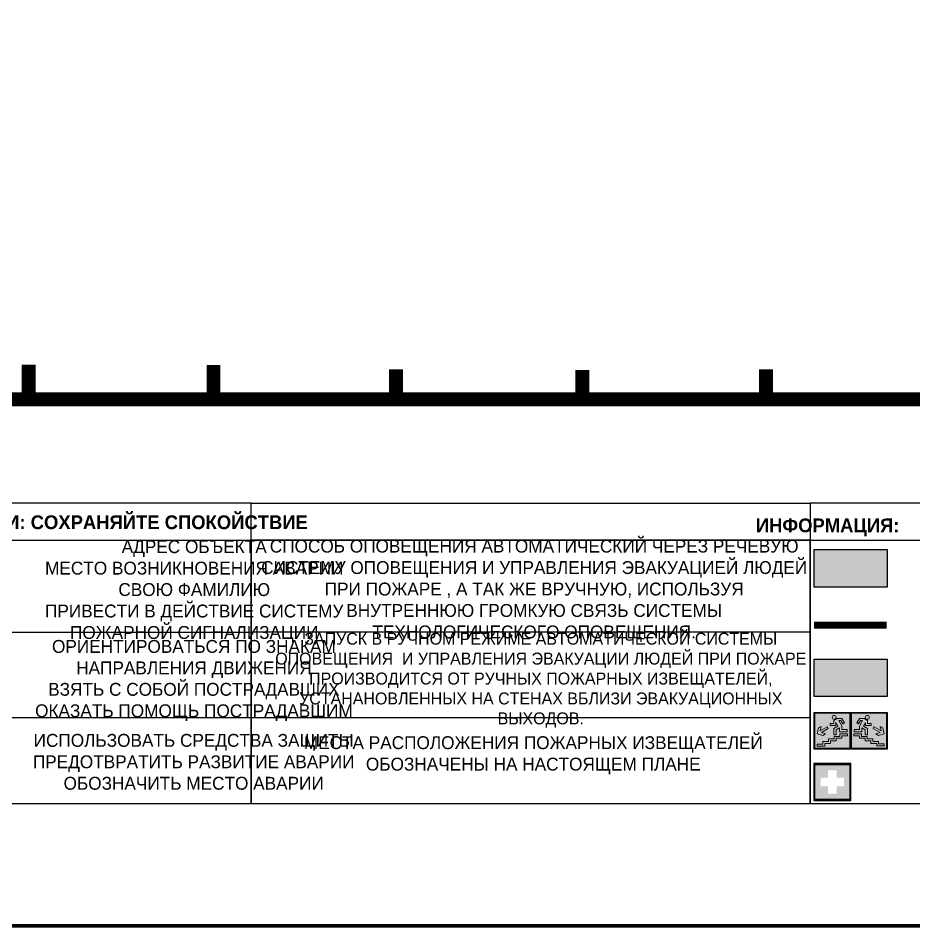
# Model space of a CAD drawing. Header units: millimetres. Extents: x 13810 to 67229, y 12374 to 21950.
# Drawn here: x 35170.6 to 35365.6, y 20273 to 20470.5 of the extents above; entities that cross this region are included whole.
import ezdxf

# ---------------------------------------------------------------- set-up
doc = ezdxf.new("R2010")
doc.units = ezdxf.units.MM
doc.layers.add('План_Штампы', color=7, linetype='Continuous')
doc.styles.add('обычный', font='arial.ttf')

# ---------------------------------------------------------------- blocks, each defined once
blk = doc.blocks.new('A$C7B4425F7')
at = {"true_color": 0xffffff}
blk.add_hatch(color=7, dxfattribs=at).paths.add_polyline_path([(0, 0), (-16, 0), (-16, -8), (0, -8)])
h = blk.add_hatch(color=126)
h.paths.add_polyline_path([(-0.2, -0.2), (-15.8, -0.2), (-15.8, -7.8), (-0.2, -7.8)])
h.paths.add_polyline_path([(-11.76, -2.03), (-11.76, -3.66), (-11.17, -3.66, -0.568275), (-11.17, -6.18), (-12.58, -6.18), (-12.58, -2.03)], flags=16)
h.paths.add_polyline_path([(-13.33, -4.12, -0.495768), (-13.59, -6.18), (-15.03, -6.18), (-15.03, -2.03), (-13.59, -2.03, -0.487973)], flags=16)
h.paths.add_polyline_path([(-10.25, -2.03), (-9.48, -2.03), (-9.48, -6.18), (-10.25, -6.18)], flags=16)
h.paths.add_polyline_path([(-13.84, -3.69), (-14.24, -3.69), (-14.24, -3.03), (-13.9, -3.03, -0.692621)], flags=0)
h.paths.add_polyline_path([(-9.15, -2.03), (-8.4, -2.03), (-8.04, -3.07), (-7.68, -2.03), (-6.93, -2.03), (-7.64, -4.1), (-6.93, -6.18), (-7.68, -6.18), (-8.04, -5.14), (-8.4, -6.18), (-9.15, -6.18), (-8.44, -4.1)], flags=16)
h.paths.add_polyline_path([(-11.76, -4.46), (-11.42, -4.46, -0.692621), (-11.36, -5.12), (-11.76, -5.12)], flags=0)
h.paths.add_polyline_path([(-13.9, -5.2), (-14.24, -5.2), (-14.24, -4.55), (-13.84, -4.55, -0.708038)], flags=0)
edge = h.paths.add_edge_path(flags=16)
edge.add_ellipse((-5.51, -4.08), major_axis=(0, 2.05), ratio=0.586184, start_angle=0, end_angle=360)
edge = h.paths.add_edge_path(flags=0)
edge.add_ellipse((-5.51, -4.08), major_axis=(0, 1.14), ratio=0.454828, start_angle=0, end_angle=360)
h.paths.add_polyline_path([(-4.13, -4.96, 0.377264), (-3.48, -4.52, 0.0555), (-3.16, -2.03), (-1.66, -2.03), (-1.66, -4.96), (-0.96, -4.96), (-0.96, -7.01), (-1.75, -7.01), (-1.75, -6.18), (-3.3, -6.18), (-3.3, -7.02), (-4.13, -7.02)], flags=16)
h.paths.add_polyline_path([(-2.73, -2.91), (-2.28, -2.91), (-2.28, -4.96), (-3.05, -4.96, 0.079136)], flags=0)
at = {"color": 126}
blk.add_lwpolyline([(-16, -8), (0, -8), (0, 0), (-16, 0)], close=True, dxfattribs=at)
blk = doc.blocks.new('A$C18900ED3')
h = blk.add_hatch(color=126)
h.paths.add_polyline_path([(-0.18, -0.18), (-7.02, -0.18), (-7.02, -7.02), (-0.18, -7.02)])
h.paths.add_polyline_path([(-5.89, -4.46), (-5.89, -2.77), (-4.46, -2.77), (-4.46, -1.31), (-2.77, -1.31), (-2.77, -2.77), (-1.33, -2.77), (-1.33, -4.46), (-2.77, -4.46), (-2.77, -5.89), (-4.46, -5.89), (-4.46, -4.46)], flags=16)
at = {"color": 126}
for p, q in [((-7.2, 0), (-7.2, -7.2)), ((0, 0), (-7.2, 0)), ((0, -7.2), (0, 0)), ((-7.02, -7.02), (-7.02, -0.18)), ((-7.02, -0.18), (-0.18, -0.18)), ((-0.18, -0.18), (-0.18, -7.02)), ((-0.18, -7.02), (-7.02, -7.02)), ((-7.2, -7.2), (0, -7.2))]:
    blk.add_line(p, q, dxfattribs=at)
blk = doc.blocks.new('вниз 3')
at = {"lineweight": 0, "true_color": 0xffffff}
h = blk.add_hatch(color=7, dxfattribs=at)
h.dxf.hatch_style = 1
h.paths.add_polyline_path([(40997.5, -4475.69), (40997.25, -4475.28), (40995.76, -4476.15), (40995.97, -4475.23), (40995.39, -4475.56), (40995.05, -4476.83), (40996.33, -4477.17), (40996.91, -4476.83), (40996, -4476.55)], flags=0)
h.paths.add_polyline_path([(40999.81, -4473.95), (41000.22, -4473.95), (41000.64, -4474.67), (41001.03, -4474.43), (41000.46, -4473.49), (41000.42, -4473.49), (40999.43, -4473.49), (40998.68, -4473.92), (40998.68, -4474.57), (40997.88, -4474.57), (40997.88, -4475), (40999.14, -4475), (40999.14, -4474.43), (40999.14, -4474.38), (40999.59, -4475.15), (40998.72, -4475.67), (40998.72, -4477.06), (40999.24, -4477.06), (40999.24, -4475.96), (40999.95, -4475.56), (40999.95, -4476.43), (41001.61, -4476.43), (41001.61, -4475.88), (41000.47, -4475.88), (41000.47, -4475.12)], flags=0)
h.paths.add_polyline_path([(40999.2, -4473.24, 1), (40998.35, -4473.24, 1)], flags=0)
h.paths.add_polyline_path([(41000.46, -4477.26), (41001.69, -4477.26), (41001.69, -4476.84), (41000.03, -4476.84), (41000.03, -4477.39), (40998.78, -4477.39), (40998.78, -4477.95), (40997.53, -4477.95), (40997.53, -4478.5), (40996.29, -4478.5), (40996.29, -4479.06), (40995.05, -4479.06), (40995.05, -4479.48), (40995.29, -4479.48), (40996.72, -4479.48), (40996.72, -4478.92), (40997.97, -4478.92), (40997.97, -4478.36), (40999.2, -4478.36), (40999.2, -4477.81), (41000.46, -4477.81)], flags=0)
h.paths.add_polyline_path([(41002.37, -4472.17), (40994.37, -4472.17), (40994.37, -4480.17), (41002.37, -4480.17)])
h.paths.add_polyline_path([(41002.16, -4479.96), (40994.57, -4479.96), (40994.57, -4472.37), (41002.16, -4472.37)], flags=16)
h.paths.add_polyline_path([(41001.61, -4475.88), (41001.61, -4476.43), (40999.95, -4476.43), (40999.95, -4475.56), (40999.24, -4475.96), (40999.24, -4477.06), (40998.72, -4477.06), (40998.72, -4475.67), (40999.59, -4475.15), (40999.14, -4474.38), (40999.14, -4474.43), (40999.14, -4475), (40997.88, -4475), (40997.88, -4474.57), (40998.68, -4474.57), (40998.68, -4473.92), (40999.43, -4473.49), (41000.42, -4473.49), (41000.46, -4473.49), (41001.03, -4474.43), (41000.64, -4474.67), (41000.22, -4473.95), (40999.81, -4473.95), (41000.47, -4475.12), (41000.47, -4475.88)], flags=0)
h.paths.add_polyline_path([(41001.69, -4476.84), (41001.69, -4477.26), (41000.46, -4477.26), (41000.46, -4477.81), (40999.2, -4477.81), (40999.2, -4478.36), (40997.97, -4478.36), (40997.97, -4478.92), (40996.72, -4478.92), (40996.72, -4479.48), (40995.05, -4479.48), (40995.05, -4479.06), (40996.29, -4479.06), (40996.29, -4478.5), (40997.53, -4478.5), (40997.53, -4477.95), (40998.78, -4477.95), (40998.78, -4477.39), (41000.03, -4477.39), (41000.03, -4476.84)], flags=0)
h.paths.add_polyline_path([(40998.35, -4473.24, -1), (40999.2, -4473.24, -1)], flags=0)
h.paths.add_polyline_path([(40997.5, -4475.69), (40996, -4476.55), (40996.91, -4476.83), (40996.33, -4477.17), (40995.05, -4476.83), (40995.39, -4475.56), (40995.97, -4475.23), (40995.76, -4476.15), (40997.25, -4475.28)], flags=0)
at = {"lineweight": 0}
h = blk.add_hatch(color=126, dxfattribs=at)
h.dxf.hatch_style = 1
h.paths.add_polyline_path([(41002.16, -4472.37), (40994.57, -4472.37), (40994.57, -4479.96), (41002.16, -4479.96)])
h.paths.add_polyline_path([(40995.97, -4475.23), (40995.76, -4476.15), (40997.25, -4475.28), (40997.5, -4475.69), (40996, -4476.55), (40996.91, -4476.83), (40996.33, -4477.17), (40995.05, -4476.83), (40995.39, -4475.56)], flags=16)
h.paths.add_polyline_path([(40997.88, -4474.57), (40998.68, -4474.57), (40998.68, -4473.92), (40999.43, -4473.49), (41000.42, -4473.49), (41000.46, -4473.49), (41001.03, -4474.43), (41000.64, -4474.67), (41000.22, -4473.95), (40999.81, -4473.95), (41000.47, -4475.12), (41000.47, -4475.88), (41001.61, -4475.88), (41001.61, -4476.43), (40999.95, -4476.43), (40999.95, -4475.56), (40999.24, -4475.96), (40999.24, -4477.06), (40998.72, -4477.06), (40998.72, -4475.67), (40999.59, -4475.15), (40999.14, -4474.38), (40999.14, -4474.43), (40999.14, -4475), (40997.88, -4475)], flags=16)
h.paths.add_polyline_path([(40998.35, -4473.24, -1), (40999.2, -4473.24, -1)], flags=16)
h.paths.add_polyline_path([(40997.53, -4477.95), (40998.78, -4477.95), (40998.78, -4477.39), (41000.03, -4477.39), (41000.03, -4476.84), (41001.69, -4476.84), (41001.69, -4477.26), (41000.46, -4477.26), (41000.46, -4477.81), (40999.2, -4477.81), (40999.2, -4478.36), (40997.97, -4478.36), (40997.97, -4478.92), (40996.72, -4478.92), (40996.72, -4479.48), (40995.05, -4479.48), (40995.05, -4479.06), (40996.29, -4479.06), (40996.29, -4478.5), (40997.53, -4478.5)], flags=16)
at = {"lineweight": 0, "true_color": 0xffffff}
h = blk.add_hatch(color=7, dxfattribs=at)
h.dxf.hatch_style = 1
h.paths.add_polyline_path([(40999.2, -4473.24, 1), (40998.35, -4473.24, 1)])
h.paths.add_polyline_path([(40999.81, -4473.95), (41000.22, -4473.95), (41000.64, -4474.67), (41001.03, -4474.43), (41000.46, -4473.49), (41000.42, -4473.49), (40999.43, -4473.49), (40998.68, -4473.92), (40998.68, -4474.57), (40997.88, -4474.57), (40997.88, -4475), (40999.14, -4475), (40999.14, -4474.43), (40999.14, -4474.38), (40999.59, -4475.15), (40998.72, -4475.67), (40998.72, -4477.06), (40999.24, -4477.06), (40999.24, -4475.96), (40999.95, -4475.56), (40999.95, -4476.43), (41001.61, -4476.43), (41001.61, -4475.88), (41000.47, -4475.88), (41000.47, -4475.12)])
h.paths.add_polyline_path([(40999.2, -4477.81), (41000.46, -4477.81), (41000.46, -4477.26), (41001.69, -4477.26), (41001.69, -4476.84), (41000.03, -4476.84), (41000.03, -4477.39), (40998.78, -4477.39), (40998.78, -4477.95), (40997.53, -4477.95), (40997.53, -4478.5), (40996.29, -4478.5), (40996.29, -4479.06), (40995.05, -4479.06), (40995.05, -4479.48), (40995.29, -4479.48), (40996.72, -4479.48), (40996.72, -4478.92), (40997.97, -4478.92), (40997.97, -4478.36), (40999.2, -4478.36)])
h.paths.add_polyline_path([(40997.5, -4475.69), (40997.25, -4475.28), (40995.76, -4476.15), (40995.97, -4475.23), (40995.39, -4475.56), (40995.05, -4476.83), (40996.33, -4477.17), (40996.91, -4476.83), (40996, -4476.55)])
at = {"color": 126, "lineweight": 0}
for points in [[(40994.37, -4472.17), (41002.37, -4472.17), (41002.37, -4480.17), (40994.37, -4480.17)], [(40994.57, -4472.37), (41002.16, -4472.37), (41002.16, -4479.96), (40994.57, -4479.96)]]:
    blk.add_lwpolyline(points, close=True, dxfattribs=at)
for points in [[(40995.05, -4476.83), (40995.39, -4475.56), (40995.97, -4475.23), (40995.76, -4476.15), (40997.25, -4475.28), (40997.5, -4475.69), (40996, -4476.55), (40996.91, -4476.83), (40996.33, -4477.17), (40995.05, -4476.83)], [(40999.14, -4474.43), (40999.14, -4475), (40997.88, -4475), (40997.88, -4474.57), (40998.68, -4474.57), (40998.68, -4473.92), (40999.43, -4473.49), (41000.42, -4473.49), (41000.46, -4473.49), (41001.03, -4474.43), (41000.64, -4474.67), (41000.22, -4473.95), (40999.81, -4473.95), (41000.47, -4475.12), (41000.47, -4475.88), (41001.61, -4475.88), (41001.61, -4476.43), (40999.95, -4476.43), (40999.95, -4475.56), (40999.24, -4475.96), (40999.24, -4477.06), (40998.72, -4477.06), (40998.72, -4475.67), (40999.59, -4475.15), (40999.14, -4474.38), (40999.14, -4474.43)], [(40995.29, -4479.48), (40995.05, -4479.48), (40995.05, -4479.06), (40996.29, -4479.06), (40996.29, -4478.5), (40997.53, -4478.5), (40997.53, -4477.95), (40998.78, -4477.95), (40998.78, -4477.39), (41000.03, -4477.39), (41000.03, -4476.84), (41001.69, -4476.84), (41001.69, -4477.26), (41000.46, -4477.26), (41000.46, -4477.81), (40999.2, -4477.81), (40999.2, -4478.36), (40997.97, -4478.36), (40997.97, -4478.92), (40996.72, -4478.92), (40996.72, -4479.48), (40995.05, -4479.48)]]:
    blk.add_lwpolyline(points, dxfattribs=at)
blk.add_circle((40998.77, -4473.24), 0.426, dxfattribs=at)
blk = doc.blocks.new('вниз')
at = {"lineweight": 0, "true_color": 0xffffff}
h = blk.add_hatch(color=7, dxfattribs=at)
h.dxf.hatch_style = 1
h.paths.add_polyline_path([(40994.51, -4472.22), (40986.51, -4472.22), (40986.51, -4480.22), (40994.51, -4480.22)])
h.paths.add_polyline_path([(40994.31, -4472.42), (40994.31, -4480.01), (40986.71, -4480.01), (40986.71, -4472.42)], flags=16)
h.paths.add_polyline_path([(40988.43, -4473.53), (40989.43, -4473.53), (40990.19, -4473.96), (40990.19, -4474.6), (40991, -4474.6), (40991, -4475.06), (40989.73, -4475.06), (40989.73, -4474.46), (40989.3, -4475.18), (40990.17, -4475.7), (40990.17, -4477.11), (40989.63, -4477.11), (40989.63, -4476.01), (40988.94, -4475.59), (40988.94, -4476.46), (40988.94, -4476.46), (40987.47, -4476.46), (40987.26, -4476.46), (40987.26, -4475.92), (40988.4, -4475.92), (40988.4, -4475.2), (40989.1, -4473.99), (40988.66, -4473.99), (40988.24, -4474.7), (40987.86, -4474.47), (40988.41, -4473.56)], flags=0)
h.paths.add_polyline_path([(40990.55, -4473.29, -1), (40989.69, -4473.29, -1)], flags=0)
h.paths.add_polyline_path([(40988.85, -4476.89), (40988.85, -4477.43), (40990.1, -4477.43), (40990.1, -4477.99), (40991.34, -4477.99), (40991.34, -4478.54), (40992.59, -4478.54), (40992.59, -4479.09), (40993.83, -4479.09), (40993.83, -4479.52), (40992.17, -4479.52), (40992.17, -4478.97), (40990.91, -4478.97), (40990.91, -4478.41), (40989.68, -4478.41), (40989.68, -4477.86), (40988.43, -4477.86), (40988.43, -4477.31), (40987.6, -4477.31), (40987.18, -4477.31), (40987.18, -4476.89)], flags=0)
h.paths.add_polyline_path([(40991.61, -4475.33), (40993.12, -4476.2), (40992.9, -4475.27), (40993.48, -4475.6), (40993.83, -4476.88), (40992.56, -4477.22), (40991.97, -4476.88), (40992.9, -4476.61), (40991.38, -4475.74), (40991.58, -4475.39)], flags=0)
h.paths.add_polyline_path([(40990.19, -4473.96), (40989.43, -4473.53), (40988.43, -4473.53), (40988.41, -4473.56), (40987.86, -4474.47), (40988.24, -4474.7), (40988.66, -4473.99), (40989.1, -4473.99), (40988.4, -4475.2), (40988.4, -4475.92), (40987.26, -4475.92), (40987.26, -4476.46), (40987.47, -4476.46), (40988.94, -4476.46), (40988.94, -4476.27), (40988.94, -4475.59), (40989.63, -4476.01), (40989.63, -4477.11), (40990.17, -4477.11), (40990.17, -4475.7), (40989.3, -4475.18), (40989.73, -4474.46), (40989.73, -4475.06), (40991, -4475.06), (40991, -4474.6), (40990.19, -4474.6)], flags=0)
h.paths.add_polyline_path([(40990.55, -4473.29, 1), (40989.69, -4473.29, 1)], flags=0)
h.paths.add_polyline_path([(40991.61, -4475.33), (40991.58, -4475.39), (40991.38, -4475.74), (40992.9, -4476.61), (40991.97, -4476.88), (40992.56, -4477.22), (40993.83, -4476.88), (40993.48, -4475.6), (40992.9, -4475.27), (40993.12, -4476.2)], flags=0)
h.paths.add_polyline_path([(40990.1, -4477.43), (40988.85, -4477.43), (40988.85, -4476.89), (40987.18, -4476.89), (40987.18, -4477.31), (40987.6, -4477.31), (40988.43, -4477.31), (40988.43, -4477.86), (40989.68, -4477.86), (40989.68, -4478.41), (40990.91, -4478.41), (40990.91, -4478.97), (40992.17, -4478.97), (40992.17, -4479.52), (40993.83, -4479.52), (40993.83, -4479.09), (40992.59, -4479.09), (40992.59, -4478.54), (40991.34, -4478.54), (40991.34, -4477.99), (40990.1, -4477.99)], flags=0)
at = {"lineweight": 0}
h = blk.add_hatch(color=126, dxfattribs=at)
h.dxf.hatch_style = 1
h.paths.add_polyline_path([(40994.31, -4472.42), (40986.71, -4472.42), (40986.71, -4480.01), (40994.31, -4480.01)])
h.paths.add_polyline_path([(40988.43, -4473.53), (40989.43, -4473.53), (40990.19, -4473.96), (40990.19, -4474.6), (40991, -4474.6), (40991, -4475.06), (40989.73, -4475.06), (40989.73, -4474.46), (40989.3, -4475.18), (40990.17, -4475.7), (40990.17, -4477.11), (40989.63, -4477.11), (40989.63, -4476.01), (40988.94, -4475.59), (40988.94, -4476.46), (40988.94, -4476.46), (40987.47, -4476.46), (40987.26, -4476.46), (40987.26, -4475.92), (40988.4, -4475.92), (40988.4, -4475.2), (40989.1, -4473.99), (40988.66, -4473.99), (40988.24, -4474.7), (40987.86, -4474.47), (40988.41, -4473.56)], flags=16)
h.paths.add_polyline_path([(40990.55, -4473.29, -1), (40989.69, -4473.29, -1)], flags=16)
h.paths.add_polyline_path([(40988.85, -4476.89), (40988.85, -4477.43), (40990.1, -4477.43), (40990.1, -4477.99), (40991.34, -4477.99), (40991.34, -4478.54), (40992.59, -4478.54), (40992.59, -4479.09), (40993.83, -4479.09), (40993.83, -4479.52), (40992.17, -4479.52), (40992.17, -4478.97), (40990.91, -4478.97), (40990.91, -4478.41), (40989.68, -4478.41), (40989.68, -4477.86), (40988.43, -4477.86), (40988.43, -4477.31), (40987.6, -4477.31), (40987.18, -4477.31), (40987.18, -4476.89)], flags=16)
h.paths.add_polyline_path([(40991.61, -4475.33), (40993.12, -4476.2), (40992.9, -4475.27), (40993.48, -4475.6), (40993.83, -4476.88), (40992.56, -4477.22), (40991.97, -4476.88), (40992.9, -4476.61), (40991.38, -4475.74), (40991.58, -4475.39)], flags=16)
at = {"lineweight": 0, "true_color": 0xffffff}
h = blk.add_hatch(color=7, dxfattribs=at)
h.dxf.hatch_style = 1
h.paths.add_polyline_path([(40989.73, -4474.46), (40989.73, -4475.06), (40991, -4475.06), (40991, -4474.6), (40990.19, -4474.6), (40990.19, -4473.96), (40989.43, -4473.53), (40988.43, -4473.53), (40988.41, -4473.56), (40987.86, -4474.47), (40988.24, -4474.7), (40988.66, -4473.99), (40989.1, -4473.99), (40988.4, -4475.2), (40988.4, -4475.92), (40987.26, -4475.92), (40987.26, -4476.46), (40987.47, -4476.46), (40988.94, -4476.46), (40988.94, -4475.59), (40989.63, -4476.01), (40989.63, -4477.11), (40990.17, -4477.11), (40990.17, -4475.7), (40989.3, -4475.18)])
h.paths.add_polyline_path([(40989.69, -4473.29, 1), (40990.55, -4473.29, 1)])
h.paths.add_polyline_path([(40991.61, -4475.33), (40991.58, -4475.39), (40991.38, -4475.74), (40992.9, -4476.61), (40991.97, -4476.88), (40992.56, -4477.22), (40993.83, -4476.88), (40993.48, -4475.6), (40992.9, -4475.27), (40993.12, -4476.2)])
h.paths.add_polyline_path([(40990.1, -4477.43), (40988.85, -4477.43), (40988.85, -4476.89), (40987.18, -4476.89), (40987.18, -4477.31), (40987.6, -4477.31), (40988.43, -4477.31), (40988.43, -4477.86), (40989.68, -4477.86), (40989.68, -4478.41), (40990.91, -4478.41), (40990.91, -4478.97), (40992.17, -4478.97), (40992.17, -4479.52), (40993.83, -4479.52), (40993.83, -4479.09), (40992.59, -4479.09), (40992.59, -4478.54), (40991.34, -4478.54), (40991.34, -4477.99), (40990.1, -4477.99)])
at = {"color": 126, "lineweight": 0}
for points in [[(40986.51, -4472.22), (40994.51, -4472.22), (40994.51, -4480.22), (40986.51, -4480.22)], [(40986.71, -4472.42), (40994.31, -4472.42), (40994.31, -4480.01), (40986.71, -4480.01)]]:
    blk.add_lwpolyline(points, close=True, dxfattribs=at)
for points in [[(40987.47, -4476.46), (40987.26, -4476.46), (40987.26, -4475.92), (40988.4, -4475.92), (40988.4, -4475.2), (40989.1, -4473.99), (40988.66, -4473.99), (40988.24, -4474.7), (40987.86, -4474.47), (40988.41, -4473.56), (40988.43, -4473.53), (40989.43, -4473.53), (40990.19, -4473.96), (40990.19, -4474.6), (40991, -4474.6), (40991, -4475.06), (40989.73, -4475.06), (40989.73, -4474.46), (40989.3, -4475.18), (40990.17, -4475.7), (40990.17, -4477.11), (40989.63, -4477.11), (40989.63, -4476.01), (40988.94, -4475.59), (40988.94, -4476.46)], [(40991.58, -4475.39), (40991.38, -4475.74), (40992.9, -4476.61), (40991.97, -4476.88), (40992.56, -4477.22), (40993.83, -4476.88), (40993.48, -4475.6), (40992.9, -4475.27), (40993.12, -4476.2), (40991.61, -4475.33), (40991.58, -4475.39)], [(40987.6, -4477.31), (40987.18, -4477.31), (40987.18, -4476.89), (40988.85, -4476.89), (40988.85, -4477.43), (40990.1, -4477.43), (40990.1, -4477.99), (40991.34, -4477.99), (40991.34, -4478.54), (40992.59, -4478.54), (40992.59, -4479.09), (40993.83, -4479.09), (40993.83, -4479.52), (40992.17, -4479.52), (40992.17, -4478.97), (40990.91, -4478.97), (40990.91, -4478.41), (40989.68, -4478.41), (40989.68, -4477.86), (40988.43, -4477.86), (40988.43, -4477.31), (40987.6, -4477.31)], [(40987.47, -4476.46), (40988.94, -4476.46), (40988.94, -4476.27)]]:
    blk.add_lwpolyline(points, dxfattribs=at)
blk.add_circle((40990.12, -4473.29), 0.432, dxfattribs=at)
blk = doc.blocks.new('A$C32E8229D')
at = {"true_color": 0xffffff}
blk.add_hatch(color=7, dxfattribs=at).paths.add_polyline_path([(0, 0), (0, -8), (16, -8), (16, 0)])
h = blk.add_hatch(color=126)
h.paths.add_polyline_path([(0.2, -0.2), (15.8, -0.2), (15.8, -7.8), (0.2, -7.8)])
h.paths.add_polyline_path([(13.49, -2.05), (12.08, -2.05), (11.37, -2.63, 0.162397), (11.29, -2.84), (11.29, -3.63), (10.35, -3.63), (10.35, -4.05), (11.68, -4.05), (11.68, -3.48), (12.26, -4.28), (11.29, -5.1), (11.29, -6.78), (11.85, -6.78), (11.85, -5.44), (12.8, -4.64), (12.8, -5.94), (14.46, -5.94), (14.46, -5.39), (13.45, -5.39), (13.45, -3.97), (12.46, -2.59), (13.15, -2.59), (13.69, -3.34), (14.18, -3)], flags=16)
h.paths.add_polyline_path([(10.74, -1.82, 1), (11.8, -1.82, 1)], flags=16)
h.paths.add_polyline_path([(9.39, -3.59), (5.99, -3.59), (6.56, -3.03), (5.91, -3.03), (5.1, -3.83), (5.91, -4.64), (6.56, -4.64), (5.99, -4.09), (9.39, -4.09)], flags=16)
h.paths.add_polyline_path([(4.29, -1.08), (1.72, -1.08), (1.72, -6.6), (4.29, -6.6)], flags=16)
at = {"color": 126}
blk.add_lwpolyline([(16, -8), (0, -8), (0, 0), (16, 0)], close=True, dxfattribs=at)

msp = doc.modelspace()

# ---------------------------------------------------------------- linework, layer by layer
at = {"color": 2, "lineweight": 100}
for points in [[(34908.39, 20668), (35508.39, 20668), (35508.39, 20273), (34908.39, 20273)], [(34908.39, 20273), (35508.39, 20273), (35508.39, 19878), (34908.39, 19878)]]:
    msp.add_lwpolyline(points, close=True, dxfattribs=at)
at = {"lineweight": 0, "const_width": 3}
for points in [[(35010.81, 20519.78), (35010.81, 20387.57), (35486.06, 20387.57), (35486.06, 20539.46)], [(35172.87, 20388.47), (35172.87, 20395.09)], [(35213.11, 20388.38), (35213.11, 20395)], [(35252.83, 20387.47), (35252.83, 20394.08)], [(35293.39, 20387.33), (35293.39, 20393.94)], [(35333.38, 20387.47), (35333.38, 20394.08)]]:
    msp.add_lwpolyline(points, dxfattribs=at)
for points in [[(35077.52, 20356.92), (35221.28, 20356.92), (35221.28, 20364.97), (35077.52, 20364.97)], [(35221.28, 20364.97), (35343, 20364.97), (35343, 20299.52), (35221.28, 20299.52)], [(35221.28, 20364.97), (35343, 20364.97), (35343, 20356.92), (35221.28, 20356.92)], [(35343, 20356.92), (35486.77, 20356.92), (35486.77, 20364.97), (35343, 20364.97)], [(35077.52, 20356.92), (35221.28, 20356.92), (35221.28, 20299.52), (35077.52, 20299.52)], [(35221.28, 20356.92), (35343, 20356.92), (35343, 20336.93), (35221.28, 20336.93)], [(35343, 20356.92), (35486.77, 20356.92), (35486.77, 20299.52), (35343, 20299.52)], [(35343, 20336.93), (35221.28, 20336.93), (35221.28, 20318.35), (35343, 20318.35)]]:
    msp.add_lwpolyline(points, close=True)
at = {"color": 126, "lineweight": 80, "true_color": 0x008754, "const_width": 1.5}
msp.add_lwpolyline([(35359.61, 20338.42), (35343.81, 20338.42)], dxfattribs=at)
for points in [[(35135.93, 20336.93), (35077.52, 20336.93), (35221.28, 20336.93)], [(35135.93, 20318.35), (35077.52, 20318.35), (35221.28, 20318.35)]]:
    msp.add_lwpolyline(points)

# ---------------------------------------------------------------- block references
at = {"color": 126, "true_color": 0x008754}
for name, p in [('вниз 3', (-5650.56, 24791.61)), ('вниз', (-5634.7, 24791.66)), ('вниз', (-5634.7, 24791.66))]:
    msp.add_blockref(name, p, dxfattribs=at)
at = {"xscale": 1.111111111007631, "yscale": 1.111111111007631, "zscale": 1.111111111007631}
msp.add_blockref('A$C18900ED3', (35351.81, 20308.3), dxfattribs=at)
at = {"layer": 'План_Штампы'}
msp.add_blockref('A$C7B4425F7', (35359.81, 20354.79), dxfattribs=at)
at = {"layer": 'План_Штампы', "color": 126, "true_color": 0x008754, "xscale": -1}
msp.add_blockref('A$C32E8229D', (35359.81, 20330.96), dxfattribs=at)

# ---------------------------------------------------------------- texts
at = {"lineweight": 0, "attachment_point": 5, "style": 'обычный'}
for s, insert, char_height, width in [('{\\fProxima Nova Rg|b1|i0|c204|p2;ДЕЙСТВИЯ ПРИ АВАРИИ: СОХРАНЯЙТЕ СПОКОЙСТВИЕ\\H1.6644x; }', (35177.13, 20360.38), 3, 175.1736), ('{\\fProxima Nova Rg|b1|i0|c204|p2;ИНФОРМАЦИЯ:\\H1.1997x; }', (35346.8, 20359.7), 3, 175.1736), ('\\pi-8.4,l8.4,t8.4;{\\fProxima Nova Rg|b0|i0|c204|p2;АДРЕС ОБЪЕКТА\\PМЕСТО ВОЗНИКНОВЕНИЯ АВАРИИ\\PСВОЮ ФАМИЛИЮ\\PПРИВЕСТИ В ДЕЙСТВИЕ СИСТЕМУ \\PПОЖАРНОЙ СИГНАЛИЗАЦИИ}', (35208.91, 20345.76), 2.8, 126.6484), ('{\\fProxima Nova Rg|b0|i0|c204|p2;СПОСОБ ОПОВЕЩЕНИЯ АВТОМАТИЧЕСКИЙ ЧЕРЕЗ РЕЧЕВУЮ СИСТЕМУ ОПОВЕЩЕНИЯ И УПРАВЛЕНИЯ ЭВАКУАЦИЕЙ ЛЮДЕЙ ПРИ ПОЖАРЕ , А ТАК ЖЕ ВРУЧНУЮ, ИСПОЛЬЗУЯ ВНУТРЕННЮЮ ГРОМКУЮ СВЯЗЬ СИСТЕМЫ ТЕХНОЛОГИЧЕСКОГО ОПОВЕЩЕНИЯ.}', (35282.91, 20345.88), 2.8, 118.5618), ('{\\fProxima Nova Rg|b0|i0|c204|p2;\\P\\pt7.8;ЗАПУСК В РУЧНОМ РЕЖИМЕ АВТОМАТИЧЕСКОЙ СИСТЕМЫ ОПОВЕЩЕНИЯ  И УПРАВЛЕНИЯ ЭВАКУАЦИИ ЛЮДЕЙ ПРИ ПОЖАРЕ ПРОИЗВОДИТСЯ ОТ РУЧНЫХ ПОЖАРНЫХ ИЗВЕЩАТЕЛЕЙ, УСТАНАНОВЛЕННЫХ НА СТЕНАХ ВБЛИЗИ ЭВАКУАЦИОННЫХ ВЫХОДОВ. }', (35284.35, 20328.6), 2.6, 121.7868), ('\\pi-8.4,l8.4,t8.4;{\\fProxima Nova Rg|b0|i0|c204|p2;ОРИЕНТИРОВАТЬСЯ ПО ЗНАКАМ \\PНАПРАВЛЕНИЯ ДВИЖЕНИЯ\\PВЗЯТЬ С СОБОЙ ПОСТРАДАВШИХ\\PОКАЗАТЬ ПОМОЩЬ ПОСТРАДАВШИМ}', (35208.84, 20326.39), 2.8, 126.6484), ('\\pt8.4;{\\fProxima Nova Rg|b0|i0|c204|p2;\\PМЕСТА РАСПОЛОЖЕНИЯ ПОЖАРНЫХ ИЗВЕЩАТЕЛЕЙ ОБОЗНАЧЕНЫ НА НАСТОЯЩЕМ ПЛАНЕ}', (35282.71, 20312.45), 2.8, 118.5618), ('\\pi-8.4,l8.4,t8.4;{\\fProxima Nova Rg|b0|i0|c204|p2;ИСПОЛЬЗОВАТЬ СРЕДСТВА ЗАЩИТЫ \\PПРЕДОТВРАТИТЬ РАЗВИТИЕ АВАРИИ\\PОБОЗНАЧИТЬ МЕСТО АВАРИИ}', (35208.79, 20308.67), 2.8, 126.6484)]:
    msp.add_mtext(s, dxfattribs=dict(at, insert=insert, char_height=char_height, width=width))

doc.saveas('drawing.dxf')
